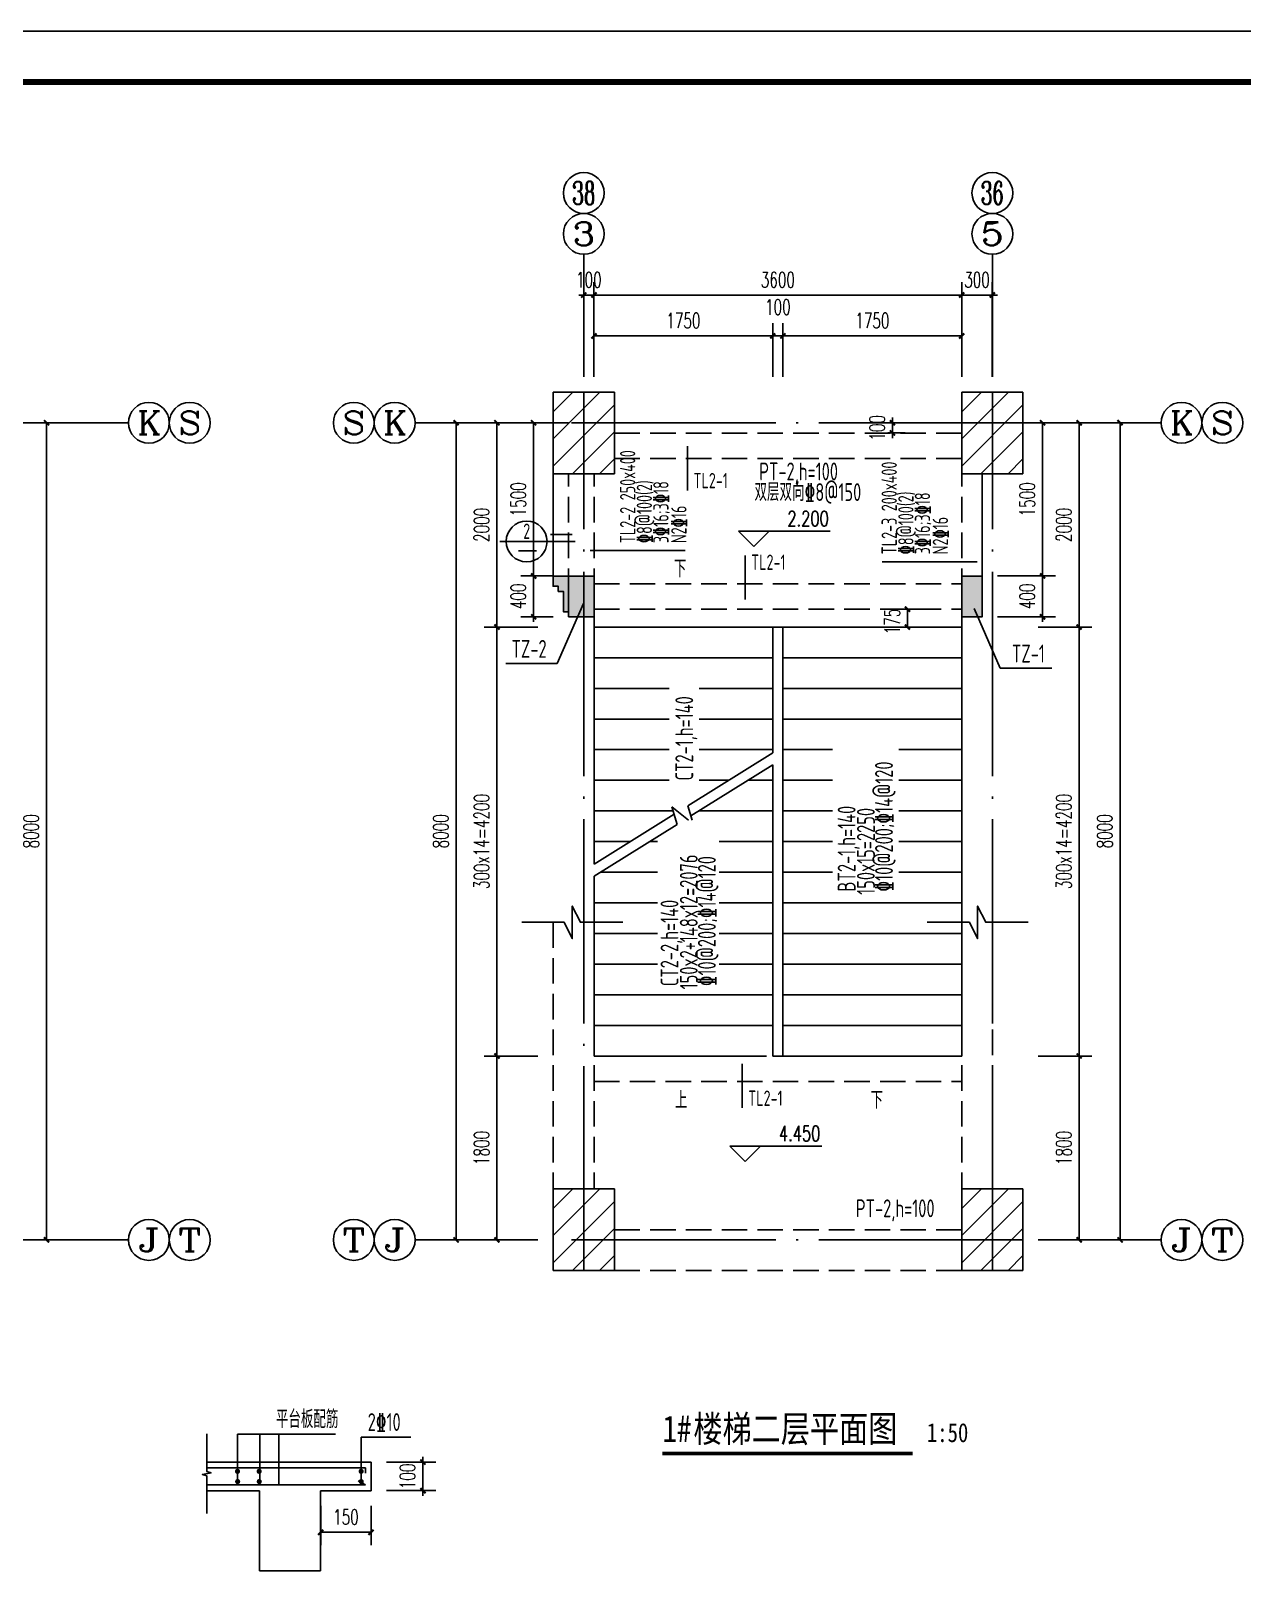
# Model space of a CAD drawing. Extents: x 239268 to 489116, y -316056 to -246175.
# Drawn here: x 316854 to 328720, y -296486 to -281302 of the extents above; entities that cross this region are included whole.
import ezdxf
from ezdxf.enums import TextEntityAlignment as Align

# ---------------------------------------------------------------- set-up
doc = ezdxf.new("R2010")
doc.units = 0
doc.header["$LTSCALE"] = 1000
doc.header["$MEASUREMENT"] = 0
doc.linetypes.add('DASH', pattern=[0.35, 0.25, -0.1])
doc.linetypes.add('DOTE', pattern=[2.42, 2, -0.2, 0.02, -0.2])
doc.layers.get('0').update_dxf_attribs({"linetype": 'CONTINUOUS'})
doc.layers.get('Defpoints').update_dxf_attribs({"color": 6, "linetype": 'CONTINUOUS'})
for name, color, linetype in [('3-ban', 84, 'CONTINUOUS'), ('3-HATCH', 8, 'CONTINUOUS'), ('3-liang-rein', 54, 'CONTINUOUS'), ('3-liang-s', 120, 'CONTINUOUS'), ('3-liang-s-1', 44, 'CONTINUOUS'), ('3-liang-xu', 120, 'DASH'), ('A-STRUC', 4, 'CONTINUOUS'), ('A-外窗', 145, 'CONTINUOUS'), ('AXIS', 3, 'CONTINUOUS'), ('AXIS_TEXT', 7, 'CONTINUOUS'), ('COLUMN', 2, 'CONTINUOUS'), ('DIM_ELEV', 3, 'CONTINUOUS'), ('DIM_SYMB', 3, 'CONTINUOUS'), ('DOTE', 26, 'DOTE'), ('PUB_TEXT', 7, 'CONTINUOUS'), ('rein', 1, 'CONTINUOUS'), ('STAIR', 4, 'CONTINUOUS'), ('图框', 85, 'CONTINUOUS')]:
    doc.layers.add(name, color=color, linetype=linetype)
doc.styles.add('_TCH_AXIS', font='COMPLEX', dxfattribs={"bigfont": 'GBCBIG'})
doc.styles.add('_TCH_DIM', font='SIMPLEX', dxfattribs={"bigfont": 'GBCBIG'})
doc.styles.add('COMPLEX', font='COMPLEX')
doc.styles.add('DIM_FONT', font='SIMPLEX.shx', dxfattribs={"width": 0.65})
doc.styles.add('TSSD_Rein', font='Tssdeng.shx', dxfattribs={"width": 0.7, "bigfont": 'hztxt.shx'})
doc.styles.add('房间名称', font='SIMHEI.TTF', dxfattribs={"width": 0.8})
doc.dimstyles.new('DIMN50', dxfattribs={"dimscale": 0.5, "dimtxt": 300, "dimasz": 100, "dimexe": 250, "dimexo": 300, "dimgap": 150, "dimtad": 1, "dimdec": 0, "dimzin": 0, "dimdsep": 46, "dimtxsty": 'DIM_FONT', "dimblk": 'ARCHTICK', "dimcen": 0.09, "dimclrt": 7, "dimazin": 2, "dimtfac": 1, "dimtdec": 0, "dimtix": 1, "dimtmove": 2, "dimatfit": 3, "dimfxl": 0, "dimtolj": 1, "dimtzin": 0, "dimarcsym": 0})

# ---------------------------------------------------------------- blocks, each defined once
blk = doc.blocks.new('_ArchTick')
at = {"color": 0, "linetype": 'ByBlock', "const_width": 0.4}
blk.add_lwpolyline([(-0.5, -0.5), (0.5, 0.5)], dxfattribs=at)
blk = doc.blocks.new('*D599')
at = {"layer": 'AXIS', "color": 0, "lineweight": -2}
for p, q in [((322366, -284687), (322366, -284162)), ((324116, -284687), (324116, -284162)), ((322366, -284287), (324116, -284287))]:
    blk.add_line(p, q, dxfattribs=at)
at = {"layer": 'Defpoints', "color": 0}
for p in [(324116, -284287), (322366, -284837), (324116, -284837)]:
    blk.add_point(p, dxfattribs=at)
at = {"layer": 'AXIS', "color": 0, "lineweight": -2, "xscale": 50, "yscale": 50, "zscale": 50, "rotation": 180}
blk.add_blockref('_ArchTick', (322366, -284287), dxfattribs=at)
at = {"layer": 'AXIS', "color": 0, "lineweight": -2, "xscale": 50, "yscale": 50, "zscale": 50}
blk.add_blockref('_ArchTick', (324116, -284287), dxfattribs=at)
at = {"layer": 'AXIS', "color": 7, "insert": (323241, -284137), "char_height": 150, "attachment_point": 5, "style": 'DIM_FONT'}
blk.add_mtext('\\A1;1750', dxfattribs=at)
blk = doc.blocks.new('*D600')
at = {"layer": 'AXIS', "color": 0, "lineweight": -2}
for p, q in [((324116, -284687), (324116, -284162)), ((324216, -284687), (324216, -284162)), ((324116, -284287), (324066, -284287)), ((324116, -284287), (324216, -284287)), ((324216, -284287), (324266, -284287))]:
    blk.add_line(p, q, dxfattribs=at)
at = {"layer": 'Defpoints', "color": 0}
for p in [(324216, -284287), (324116, -284837), (324216, -284837)]:
    blk.add_point(p, dxfattribs=at)
at = {"layer": 'AXIS', "color": 0, "lineweight": -2, "xscale": 50, "yscale": 50, "zscale": 50}
blk.add_blockref('_ArchTick', (324116, -284287), dxfattribs=at)
at = {"layer": 'AXIS', "color": 0, "lineweight": -2, "xscale": 50, "yscale": 50, "zscale": 50, "rotation": 180}
blk.add_blockref('_ArchTick', (324216, -284287), dxfattribs=at)
at = {"layer": 'AXIS', "color": 7, "insert": (324166, -284004), "char_height": 150, "attachment_point": 5, "style": 'DIM_FONT'}
blk.add_mtext('\\A1;100', dxfattribs=at)
blk = doc.blocks.new('*D601')
at = {"layer": 'AXIS', "color": 0, "lineweight": -2}
for p, q in [((324216, -284687), (324216, -284162)), ((325966, -284687), (325966, -284162)), ((324216, -284287), (325966, -284287))]:
    blk.add_line(p, q, dxfattribs=at)
at = {"layer": 'Defpoints', "color": 0}
for p in [(325966, -284287), (324216, -284837), (325966, -284837)]:
    blk.add_point(p, dxfattribs=at)
at = {"layer": 'AXIS', "color": 0, "lineweight": -2, "xscale": 50, "yscale": 50, "zscale": 50, "rotation": 180}
blk.add_blockref('_ArchTick', (324216, -284287), dxfattribs=at)
at = {"layer": 'AXIS', "color": 0, "lineweight": -2, "xscale": 50, "yscale": 50, "zscale": 50}
blk.add_blockref('_ArchTick', (325966, -284287), dxfattribs=at)
at = {"layer": 'AXIS', "color": 7, "insert": (325091, -284137), "char_height": 150, "attachment_point": 5, "style": 'DIM_FONT'}
blk.add_mtext('\\A1;1750', dxfattribs=at)
blk = doc.blocks.new('*D602')
at = {"layer": 'AXIS', "color": 0, "lineweight": -2}
for p, q in [((322266, -284687), (322266, -283762)), ((322366, -284687), (322366, -283762)), ((322266, -283887), (322216, -283887)), ((322266, -283887), (322366, -283887)), ((322366, -283887), (322416, -283887))]:
    blk.add_line(p, q, dxfattribs=at)
at = {"layer": 'Defpoints', "color": 0}
for p in [(322366, -283887), (322266, -284837), (322366, -284837)]:
    blk.add_point(p, dxfattribs=at)
at = {"layer": 'AXIS', "color": 0, "lineweight": -2, "xscale": 50, "yscale": 50, "zscale": 50}
blk.add_blockref('_ArchTick', (322266, -283887), dxfattribs=at)
at = {"layer": 'AXIS', "color": 0, "lineweight": -2, "xscale": 50, "yscale": 50, "zscale": 50, "rotation": 180}
blk.add_blockref('_ArchTick', (322366, -283887), dxfattribs=at)
at = {"layer": 'AXIS', "color": 7, "insert": (322316, -283737), "char_height": 150, "attachment_point": 5, "style": 'DIM_FONT'}
blk.add_mtext('\\A1;100', dxfattribs=at)
blk = doc.blocks.new('*D603')
at = {"layer": 'AXIS', "color": 0, "lineweight": -2}
for p, q in [((322366, -284687), (322366, -283762)), ((325966, -284687), (325966, -283762)), ((322366, -283887), (325966, -283887))]:
    blk.add_line(p, q, dxfattribs=at)
at = {"layer": 'Defpoints', "color": 0}
for p in [(325966, -283887), (322366, -284837), (325966, -284837)]:
    blk.add_point(p, dxfattribs=at)
at = {"layer": 'AXIS', "color": 0, "lineweight": -2, "xscale": 50, "yscale": 50, "zscale": 50, "rotation": 180}
blk.add_blockref('_ArchTick', (322366, -283887), dxfattribs=at)
at = {"layer": 'AXIS', "color": 0, "lineweight": -2, "xscale": 50, "yscale": 50, "zscale": 50}
blk.add_blockref('_ArchTick', (325966, -283887), dxfattribs=at)
at = {"layer": 'AXIS', "color": 7, "insert": (324166, -283737), "char_height": 150, "attachment_point": 5, "style": 'DIM_FONT'}
blk.add_mtext('\\A1;3600', dxfattribs=at)
blk = doc.blocks.new('*D604')
at = {"layer": 'AXIS', "color": 0, "lineweight": -2}
for p, q in [((325966, -284687), (325966, -283762)), ((326266, -284687), (326266, -283762)), ((325966, -283887), (325916, -283887)), ((325966, -283887), (326266, -283887)), ((326266, -283887), (326316, -283887))]:
    blk.add_line(p, q, dxfattribs=at)
at = {"layer": 'Defpoints', "color": 0}
for p in [(326266, -283887), (325966, -284837), (326266, -284837)]:
    blk.add_point(p, dxfattribs=at)
at = {"layer": 'AXIS', "color": 0, "lineweight": -2, "xscale": 50, "yscale": 50, "zscale": 50}
blk.add_blockref('_ArchTick', (325966, -283887), dxfattribs=at)
at = {"layer": 'AXIS', "color": 0, "lineweight": -2, "xscale": 50, "yscale": 50, "zscale": 50, "rotation": 180}
blk.add_blockref('_ArchTick', (326266, -283887), dxfattribs=at)
at = {"layer": 'AXIS', "color": 7, "insert": (326116, -283737), "char_height": 150, "attachment_point": 5, "style": 'DIM_FONT'}
blk.add_mtext('\\A1;300', dxfattribs=at)
blk = doc.blocks.new('*D531')
at = {"layer": 'AXIS', "color": 0, "lineweight": -2}
for p, q in [((326716, -291337), (327241, -291337)), ((327116, -293137), (327116, -291337)), ((326716, -293137), (327241, -293137))]:
    blk.add_line(p, q, dxfattribs=at)
at = {"layer": 'Defpoints', "color": 0}
for p in [(326566, -291337), (327116, -291337), (326566, -293137)]:
    blk.add_point(p, dxfattribs=at)
at = {"layer": 'AXIS', "color": 0, "lineweight": -2, "xscale": 50, "yscale": 50, "zscale": 50}
for p, rotation in [((327116, -291337), 90), ((327116, -293137), 270)]:
    blk.add_blockref('_ArchTick', p, dxfattribs=dict(at, rotation=rotation))
at = {"layer": 'AXIS', "color": 7, "insert": (326966, -292237), "char_height": 150, "attachment_point": 5, "rotation": 90, "style": 'DIM_FONT'}
blk.add_mtext('\\A1;1800', dxfattribs=at)
blk = doc.blocks.new('*D532')
at = {"layer": 'AXIS', "color": 0, "lineweight": -2}
for p, q in [((326716, -287137), (327241, -287137)), ((327116, -291337), (327116, -287137)), ((326716, -291337), (327241, -291337))]:
    blk.add_line(p, q, dxfattribs=at)
at = {"layer": 'Defpoints', "color": 0}
for p in [(326566, -287137), (327116, -287137), (326566, -291337)]:
    blk.add_point(p, dxfattribs=at)
at = {"layer": 'AXIS', "color": 0, "lineweight": -2, "xscale": 50, "yscale": 50, "zscale": 50}
for p, rotation in [((327116, -287137), 90), ((327116, -291337), 270)]:
    blk.add_blockref('_ArchTick', p, dxfattribs=dict(at, rotation=rotation))
at = {"layer": 'AXIS', "color": 7, "insert": (326966, -289237), "char_height": 150, "attachment_point": 5, "rotation": 90, "style": 'DIM_FONT'}
blk.add_mtext('\\A1;300x14=4200', dxfattribs=at)
blk = doc.blocks.new('*D533')
at = {"layer": 'AXIS', "color": 0, "lineweight": -2}
for p, q in [((326716, -285137), (327241, -285137)), ((327116, -287137), (327116, -285137)), ((326716, -287137), (327241, -287137))]:
    blk.add_line(p, q, dxfattribs=at)
at = {"layer": 'Defpoints', "color": 0}
for p in [(326566, -285137), (327116, -285137), (326566, -287137)]:
    blk.add_point(p, dxfattribs=at)
at = {"layer": 'AXIS', "color": 0, "lineweight": -2, "xscale": 50, "yscale": 50, "zscale": 50}
for p, rotation in [((327116, -285137), 90), ((327116, -287137), 270)]:
    blk.add_blockref('_ArchTick', p, dxfattribs=dict(at, rotation=rotation))
at = {"layer": 'AXIS', "color": 7, "insert": (326966, -286137), "char_height": 150, "attachment_point": 5, "rotation": 90, "style": 'DIM_FONT'}
blk.add_mtext('\\A1;2000', dxfattribs=at)
blk = doc.blocks.new('*D534')
at = {"layer": 'AXIS', "color": 0, "lineweight": -2}
for p, q in [((326716, -285137), (327641, -285137)), ((327516, -293137), (327516, -285137)), ((326716, -293137), (327641, -293137))]:
    blk.add_line(p, q, dxfattribs=at)
at = {"layer": 'Defpoints', "color": 0}
for p in [(326566, -285137), (327516, -285137), (326566, -293137)]:
    blk.add_point(p, dxfattribs=at)
at = {"layer": 'AXIS', "color": 0, "lineweight": -2, "xscale": 50, "yscale": 50, "zscale": 50}
for p, rotation in [((327516, -285137), 90), ((327516, -293137), 270)]:
    blk.add_blockref('_ArchTick', p, dxfattribs=dict(at, rotation=rotation))
at = {"layer": 'AXIS', "color": 7, "insert": (327366, -289137), "char_height": 150, "attachment_point": 5, "rotation": 90, "style": 'DIM_FONT'}
blk.add_mtext('\\A1;8000', dxfattribs=at)
blk = doc.blocks.new('*D535')
at = {"layer": 'AXIS', "color": 0, "lineweight": -2}
for p, q in [((321816, -291337), (321291, -291337)), ((321416, -293137), (321416, -291337)), ((321816, -293137), (321291, -293137))]:
    blk.add_line(p, q, dxfattribs=at)
at = {"layer": 'Defpoints', "color": 0}
for p in [(321416, -291337), (321966, -291337), (321966, -293137)]:
    blk.add_point(p, dxfattribs=at)
at = {"layer": 'AXIS', "color": 0, "lineweight": -2, "xscale": 50, "yscale": 50, "zscale": 50}
for p, rotation in [((321416, -291337), 90), ((321416, -293137), 270)]:
    blk.add_blockref('_ArchTick', p, dxfattribs=dict(at, rotation=rotation))
at = {"layer": 'AXIS', "color": 7, "insert": (321266, -292237), "char_height": 150, "attachment_point": 5, "rotation": 90, "style": 'DIM_FONT'}
blk.add_mtext('\\A1;1800', dxfattribs=at)
blk = doc.blocks.new('*D536')
at = {"layer": 'AXIS', "color": 0, "lineweight": -2}
for p, q in [((321816, -287137), (321291, -287137)), ((321416, -291337), (321416, -287137)), ((321816, -291337), (321291, -291337))]:
    blk.add_line(p, q, dxfattribs=at)
at = {"layer": 'Defpoints', "color": 0}
for p in [(321416, -287137), (321966, -287137), (321966, -291337)]:
    blk.add_point(p, dxfattribs=at)
at = {"layer": 'AXIS', "color": 0, "lineweight": -2, "xscale": 50, "yscale": 50, "zscale": 50}
for p, rotation in [((321416, -287137), 90), ((321416, -291337), 270)]:
    blk.add_blockref('_ArchTick', p, dxfattribs=dict(at, rotation=rotation))
at = {"layer": 'AXIS', "color": 7, "insert": (321266, -289237), "char_height": 150, "attachment_point": 5, "rotation": 90, "style": 'DIM_FONT'}
blk.add_mtext('\\A1;300x14=4200', dxfattribs=at)
blk = doc.blocks.new('*D537')
at = {"layer": 'AXIS', "color": 0, "lineweight": -2}
for p, q in [((321816, -285137), (321291, -285137)), ((321416, -287137), (321416, -285137)), ((321816, -287137), (321291, -287137))]:
    blk.add_line(p, q, dxfattribs=at)
at = {"layer": 'Defpoints', "color": 0}
for p in [(321416, -285137), (321966, -285137), (321966, -287137)]:
    blk.add_point(p, dxfattribs=at)
at = {"layer": 'AXIS', "color": 0, "lineweight": -2, "xscale": 50, "yscale": 50, "zscale": 50}
for p, rotation in [((321416, -285137), 89.99990574273237), ((321416, -287137), 269.9999057427323)]:
    blk.add_blockref('_ArchTick', p, dxfattribs=dict(at, rotation=rotation))
at = {"layer": 'AXIS', "color": 7, "insert": (321266, -286137), "char_height": 150, "attachment_point": 5, "rotation": 89.9999, "style": 'DIM_FONT'}
blk.add_mtext('\\A1;2000', dxfattribs=at)
blk = doc.blocks.new('*D538')
at = {"layer": 'AXIS', "color": 0, "lineweight": -2}
for p, q in [((321816, -285137), (320891, -285137)), ((321016, -293137), (321016, -285137)), ((321816, -293137), (320891, -293137))]:
    blk.add_line(p, q, dxfattribs=at)
at = {"layer": 'Defpoints', "color": 0}
for p in [(321016, -285137), (321966, -285137), (321966, -293137)]:
    blk.add_point(p, dxfattribs=at)
at = {"layer": 'AXIS', "color": 0, "lineweight": -2, "xscale": 50, "yscale": 50, "zscale": 50}
for p, rotation in [((321016, -285137), 90), ((321016, -293137), 270)]:
    blk.add_blockref('_ArchTick', p, dxfattribs=dict(at, rotation=rotation))
at = {"layer": 'AXIS', "color": 7, "insert": (320866, -289137), "char_height": 150, "attachment_point": 5, "rotation": 90, "style": 'DIM_FONT'}
blk.add_mtext('\\A1;8000', dxfattribs=at)
blk = doc.blocks.new('*D499')
at = {"layer": 'AXIS', "color": 0, "lineweight": -2}
for p, q in [((316606, -285137), (317131, -285137)), ((317006, -293137), (317006, -285137)), ((316606, -293137), (317131, -293137))]:
    blk.add_line(p, q, dxfattribs=at)
at = {"layer": 'Defpoints', "color": 0}
for p in [(316456, -285137), (317006, -285137), (316456, -293137)]:
    blk.add_point(p, dxfattribs=at)
at = {"layer": 'AXIS', "color": 0, "lineweight": -2, "xscale": 50, "yscale": 50, "zscale": 50}
for p, rotation in [((317006, -285137), 90), ((317006, -293137), 270)]:
    blk.add_blockref('_ArchTick', p, dxfattribs=dict(at, rotation=rotation))
at = {"layer": 'AXIS', "color": 7, "insert": (316856, -289137), "char_height": 150, "attachment_point": 5, "rotation": 90, "style": 'DIM_FONT'}
blk.add_mtext('\\A1;8000', dxfattribs=at)
blk = doc.blocks.new('_AXISO')
blk.add_circle((0, 0), 0.5)
at = {"layer": 'AXIS_TEXT', "style": 'COMPLEX', "width": 1.041667}
blk.add_attdef('A', text='', height=0.56, dxfattribs=at).set_placement((-0.25, -0.28), (0.25, -0.28), align=Align.FIT)
blk = doc.blocks.new('TJAD_TK_A1')
at = {"layer": '图框'}
blk.add_line((1341.38, 950.45), (500.38, 950.45), dxfattribs=at)
at = {"layer": '图框', "const_width": 1.2}
blk.add_lwpolyline([(1331.38, 940.45), (525.38, 940.45), (525.38, 366.45), (1331.38, 366.45)], close=True, dxfattribs=at)
blk = doc.blocks.new('*D733')
at = {"layer": '3-liang-s', "color": 0, "lineweight": -2}
for p, q in [((322116, -285137), (321650, -285137)), ((321775, -285137), (321775, -286637)), ((321966, -286637), (321650, -286637))]:
    blk.add_line(p, q, dxfattribs=at)
at = {"layer": 'Defpoints', "color": 0}
for p in [(322266, -285137), (321775, -286637), (322116, -286637)]:
    blk.add_point(p, dxfattribs=at)
at = {"layer": '3-liang-s', "color": 0, "lineweight": -2, "xscale": 50, "yscale": 50, "zscale": 50}
for p, rotation in [((321775, -285137), 90), ((321775, -286637), 270)]:
    blk.add_blockref('_ArchTick', p, dxfattribs=dict(at, rotation=rotation))
at = {"layer": '3-liang-s', "color": 7, "insert": (321625, -285887), "char_height": 150, "attachment_point": 5, "rotation": 90, "style": 'DIM_FONT'}
blk.add_mtext('\\A1;1500', dxfattribs=at)
blk = doc.blocks.new('*D734')
at = {"layer": '3-liang-s', "color": 0, "lineweight": -2}
for p, q in [((321966, -286637), (321650, -286637)), ((321775, -286637), (321775, -286587)), ((321775, -286637), (321775, -287037)), ((321966, -287037), (321650, -287037)), ((321775, -287037), (321775, -287087))]:
    blk.add_line(p, q, dxfattribs=at)
at = {"layer": 'Defpoints', "color": 0}
for p in [(322116, -286637), (321775, -287037), (322116, -287037)]:
    blk.add_point(p, dxfattribs=at)
at = {"layer": '3-liang-s', "color": 0, "lineweight": -2, "xscale": 50, "yscale": 50, "zscale": 50}
for p, rotation in [((321775, -286637), 270), ((321775, -287037), 90)]:
    blk.add_blockref('_ArchTick', p, dxfattribs=dict(at, rotation=rotation))
at = {"layer": '3-liang-s', "color": 7, "insert": (321625, -286837), "char_height": 150, "attachment_point": 5, "rotation": 90, "style": 'DIM_FONT'}
blk.add_mtext('\\A1;400', dxfattribs=at)
blk = doc.blocks.new('*D735')
at = {"layer": '3-liang-s', "color": 0, "lineweight": -2}
for p, q in [((326416, -285137), (326883, -285137)), ((326758, -285137), (326758, -286637)), ((326316, -286637), (326883, -286637))]:
    blk.add_line(p, q, dxfattribs=at)
at = {"layer": 'Defpoints', "color": 0}
for p in [(326266, -285137), (326166, -286637), (326758, -286637)]:
    blk.add_point(p, dxfattribs=at)
at = {"layer": '3-liang-s', "color": 0, "lineweight": -2, "xscale": 50, "yscale": 50, "zscale": 50}
for p, rotation in [((326758, -285137), 90), ((326758, -286637), 270)]:
    blk.add_blockref('_ArchTick', p, dxfattribs=dict(at, rotation=rotation))
at = {"layer": '3-liang-s', "color": 7, "insert": (326608, -285887), "char_height": 150, "attachment_point": 5, "rotation": 90, "style": 'DIM_FONT'}
blk.add_mtext('\\A1;1500', dxfattribs=at)
blk = doc.blocks.new('*D736')
at = {"layer": '3-liang-s', "color": 0, "lineweight": -2}
for p, q in [((326316, -286637), (326883, -286637)), ((326758, -286637), (326758, -286587)), ((326758, -286637), (326758, -287037)), ((326316, -287037), (326883, -287037)), ((326758, -287037), (326758, -287087))]:
    blk.add_line(p, q, dxfattribs=at)
at = {"layer": 'Defpoints', "color": 0}
for p in [(326166, -286637), (326166, -287037), (326758, -287037)]:
    blk.add_point(p, dxfattribs=at)
at = {"layer": '3-liang-s', "color": 0, "lineweight": -2, "xscale": 50, "yscale": 50, "zscale": 50}
for p, rotation in [((326758, -286637), 270), ((326758, -287037), 90)]:
    blk.add_blockref('_ArchTick', p, dxfattribs=dict(at, rotation=rotation))
at = {"layer": '3-liang-s', "color": 7, "insert": (326608, -286837), "char_height": 150, "attachment_point": 5, "rotation": 90, "style": 'DIM_FONT'}
blk.add_mtext('\\A1;400', dxfattribs=at)
blk = doc.blocks.new('*D745')
at = {"layer": '3-liang-s', "color": 0, "lineweight": -2}
for p, q in [((325242, -285137), (325413, -285137)), ((325288, -285137), (325288, -285087)), ((325288, -285137), (325288, -285237)), ((325242, -285237), (325413, -285237)), ((325288, -285237), (325288, -285287))]:
    blk.add_line(p, q, dxfattribs=at)
at = {"layer": 'Defpoints', "color": 0}
for p in [(325092, -285137), (325092, -285237), (325288, -285237)]:
    blk.add_point(p, dxfattribs=at)
at = {"layer": '3-liang-s', "color": 0, "lineweight": -2, "xscale": 50, "yscale": 50, "zscale": 50}
for p, rotation in [((325288, -285137), 270), ((325288, -285237), 90)]:
    blk.add_blockref('_ArchTick', p, dxfattribs=dict(at, rotation=rotation))
at = {"layer": '3-liang-s', "color": 7, "insert": (325138, -285187), "char_height": 150, "attachment_point": 5, "rotation": 90, "style": 'DIM_FONT'}
blk.add_mtext('\\A1;100', dxfattribs=at)
blk = doc.blocks.new('*D749')
at = {"layer": '3-liang-s', "color": 0, "lineweight": -2}
for p, q in [((325412, -286962), (325560, -286962)), ((325435, -286962), (325435, -287137)), ((325412, -287137), (325560, -287137))]:
    blk.add_line(p, q, dxfattribs=at)
at = {"layer": 'Defpoints', "color": 0}
for p in [(325262, -286962), (325262, -287137), (325435, -287137)]:
    blk.add_point(p, dxfattribs=at)
at = {"layer": '3-liang-s', "color": 0, "lineweight": -2, "xscale": 50, "yscale": 50, "zscale": 50}
for p, rotation in [((325435, -286962), 90), ((325435, -287137), 270)]:
    blk.add_blockref('_ArchTick', p, dxfattribs=dict(at, rotation=rotation))
at = {"layer": '3-liang-s', "color": 7, "insert": (325285, -287083), "char_height": 150, "attachment_point": 5, "rotation": 90, "style": 'DIM_FONT'}
blk.add_mtext('\\A1;175', dxfattribs=at)
blk = doc.blocks.new('*D850')
at = {"layer": '3-liang-s', "color": 0, "lineweight": -2}
for p, q in [((319690, -295742), (319690, -296125)), ((320183, -295742), (320183, -296125)), ((319690, -296000), (320183, -296000))]:
    blk.add_line(p, q, dxfattribs=at)
at = {"layer": 'Defpoints', "color": 0}
for p in [(319690, -295592), (320183, -295592), (320183, -296000)]:
    blk.add_point(p, dxfattribs=at)
at = {"layer": '3-liang-s', "color": 0, "lineweight": -2, "xscale": 50, "yscale": 50, "zscale": 50, "rotation": 180}
blk.add_blockref('_ArchTick', (319690, -296000), dxfattribs=at)
at = {"layer": '3-liang-s', "color": 0, "lineweight": -2, "xscale": 50, "yscale": 50, "zscale": 50}
blk.add_blockref('_ArchTick', (320183, -296000), dxfattribs=at)
at = {"layer": '3-liang-s', "color": 7, "insert": (319937, -295850), "char_height": 150, "attachment_point": 5, "style": 'DIM_FONT'}
blk.add_mtext('\\A1;150', dxfattribs=at)
blk = doc.blocks.new('*D851')
at = {"layer": '3-liang-s', "color": 0, "lineweight": -2}
for p, q in [((320333, -295312), (320816, -295312)), ((320691, -295312), (320691, -295262)), ((320691, -295312), (320691, -295592)), ((320333, -295592), (320816, -295592)), ((320691, -295592), (320691, -295642))]:
    blk.add_line(p, q, dxfattribs=at)
at = {"layer": 'Defpoints', "color": 0}
for p in [(320183, -295312), (320183, -295592), (320691, -295592)]:
    blk.add_point(p, dxfattribs=at)
at = {"layer": '3-liang-s', "color": 0, "lineweight": -2, "xscale": 50, "yscale": 50, "zscale": 50}
for p, rotation in [((320691, -295312), 270), ((320691, -295592), 90)]:
    blk.add_blockref('_ArchTick', p, dxfattribs=dict(at, rotation=rotation))
at = {"layer": '3-liang-s', "color": 7, "insert": (320541, -295452), "char_height": 150, "attachment_point": 5, "rotation": 90, "style": 'DIM_FONT'}
blk.add_mtext('\\A1;100', dxfattribs=at)

msp = doc.modelspace()

# ---------------------------------------------------------------- hatches: boundary and pattern name
at = {"layer": '3-HATCH'}
h = msp.add_hatch(dxfattribs=at)
h.set_pattern_fill('ANSI31', color=256, scale=1500, style=0)
h.set_pattern_definition([(45, (10109.78, 0), (-132.58252, 132.58252), [])])
h.paths.add_polyline_path([(322566.2, -284837.5), (321966.2, -284837.5), (321966.2, -285637.5), (322566.2, -285637.5)])
h = msp.add_hatch(dxfattribs=at)
h.set_pattern_fill('ANSI31', color=256, scale=1500, style=0)
h.set_pattern_definition([(45, (14109.78, 1e-09), (-132.58252, 132.58252), [])])
h.paths.add_polyline_path([(326566.2, -284837.5), (325966.2, -284837.5), (325966.2, -285637.5), (326566.2, -285637.5)])
for points in [[(322116.2, -286637.5), (321966.2, -286637.5), (321966.2, -286737.5), (322016.2, -286737.5), (322016.2, -286787.5), (322066.2, -286787.5), (322066.2, -286987.5), (322116.2, -286987.5)], [(322116.2, -287037.5), (322366.2, -287037.5), (322366.2, -286637.5), (322116.2, -286637.5)], [(325966.2, -287037.5), (326166.2, -287037.5), (326166.2, -286637.5), (325966.2, -286637.5)]]:
    msp.add_hatch(color=256, dxfattribs=at).paths.add_polyline_path(points)
h = msp.add_hatch(dxfattribs=at)
h.set_pattern_fill('ANSI31', color=256, scale=1500, style=0)
h.set_pattern_definition([(45, (10109.78, -7800), (-132.58252, 132.58252), [])])
h.paths.add_polyline_path([(322566.2, -292637.5), (321966.2, -292637.5), (321966.2, -293437.5), (322566.2, -293437.5)])
h = msp.add_hatch(dxfattribs=at)
h.set_pattern_fill('ANSI31', color=256, scale=1500, style=0)
h.set_pattern_definition([(45, (14109.78, -7800), (-132.58252, 132.58252), [])])
h.paths.add_polyline_path([(326566.2, -292637.5), (325966.2, -292637.5), (325966.2, -293437.5), (326566.2, -293437.5)])

# ---------------------------------------------------------------- linework, layer by layer
at = {"layer": '3-ban'}
for p, q in [((322262.6, -286907.6), (322005.9, -287494.6)), ((326086.9, -286953.9), (326343.6, -287540.9)), ((322005.9, -287494.6), (321501.9, -287494.6)), ((326343.6, -287540.9), (326847.6, -287540.9)), ((318875.4, -295038.9), (319835.1, -295038.9)), ((318875.4, -295534.5), (318875.4, -295038.9)), ((319095, -295534.5), (319095, -295038.9)), ((319281.7, -295534.5), (319281.7, -295038.9)), ((320087.4, -295503), (320087.4, -295067.1)), ((320087.4, -295067.1), (320571.9, -295067.1))]:
    msp.add_line(p, q, dxfattribs=at)
at = {"layer": '3-liang-rein'}
for p, q in [((323281.6, -285798.8), (323281.6, -285365.8)), ((323260, -286388.4), (322329.3, -286388.4)), ((323846.4, -286868.4), (323846.4, -286435.4)), ((326117.6, -286497.9), (325186.9, -286497.9)), ((323817.9, -291845.3), (323817.9, -291412.3))]:
    msp.add_line(p, q, dxfattribs=at)
at = {"layer": '3-liang-s'}
for p, q in [((321966.2, -286637.5), (321966.2, -285637.5)), ((326166.2, -286812.5), (326166.2, -285637.5)), ((322182, -286299), (321445.7, -286299))]:
    msp.add_line(p, q, dxfattribs=at)
at = {"layer": '3-liang-s', "color": 1}
for p, q in [((321940.3, -286232), (322151.2, -286232)), ((321626.5, -286389.8), (321801.6, -286389.8))]:
    msp.add_line(p, q, dxfattribs=at)
at = {"layer": '3-liang-s'}
msp.add_lwpolyline([(322116.2, -286987.5), (322066.2, -286987.5), (322066.2, -286787.5), (322016.2, -286787.5), (322016.2, -286737.5), (321966.2, -286737.5), (321966.2, -286637.5), (322116.2, -286637.5), (322116.2, -286987.5)], dxfattribs=at)
msp.add_circle((321706.5, -286299), 200, dxfattribs=at)
at = {"layer": '3-liang-s-1'}
for points in [[(322648.1, -290027.7), (322233.8, -290027.7), (322153.7, -289868.1), (322153.7, -290187.4), (322073.6, -290027.7), (321659.3, -290027.7)], [(326616.1, -290027.7), (326201.8, -290027.7), (326121.7, -289868.1), (326121.7, -290187.4), (326041.6, -290027.7), (325627.3, -290027.7)]]:
    msp.add_lwpolyline(points, dxfattribs=at)
at = {"layer": '3-liang-xu'}
for p, q in [((322566.2, -285237.5), (325966.2, -285237.5)), ((322566.2, -285487.5), (325966.2, -285487.5)), ((322116.2, -286812.5), (322116.2, -285637.5)), ((322366.2, -286812.5), (322366.2, -285637.5)), ((325966.2, -286812.5), (325966.2, -285637.5)), ((322366.2, -286712.5), (325966.2, -286712.5)), ((322366.2, -286962.5), (325966.2, -286962.5)), ((321966.2, -290027.7), (321966.2, -292637.5)), ((322366.2, -290027.7), (322366.2, -292637.5)), ((325966.2, -290027.7), (325966.2, -292637.5)), ((326266.2, -290027.7), (326266.2, -292637.5)), ((322366.2, -291337.5), (325966.2, -291337.5)), ((322366.2, -291587.5), (325966.2, -291587.5)), ((322566.2, -293037.5), (325966.2, -293037.5)), ((322566.2, -293437.5), (325966.2, -293437.5))]:
    msp.add_line(p, q, dxfattribs=at)
at = {"layer": 'A-STRUC'}
for p, q in [((319689.9, -295312.4), (318574.4, -295312.4)), ((319689.9, -295312.4), (320183.2, -295312.4)), ((320183.2, -295312.4), (320183.2, -295592.4)), ((318574.4, -295592.4), (319089.9, -295592.4)), ((319089.9, -295592.4), (319089.9, -296377.2)), ((319689.9, -295592.4), (319689.9, -296377.2)), ((320183.2, -295592.4), (319689.9, -295592.4)), ((319089.9, -296377.2), (319689.9, -296377.2))]:
    msp.add_line(p, q, dxfattribs=at)
at = {"layer": 'A-外窗'}
msp.add_line((322366.2, -288337.5), (322366.2, -289337.5), dxfattribs=at)
at = {"layer": 'AXIS'}
for p, q in [((322266.2, -283087.5), (322266.2, -283087.5)), ((326266.2, -283087.5), (326266.2, -283087.5)), ((322266.2, -284687.5), (322266.2, -283487.5)), ((326266.2, -284687.5), (326266.2, -283487.5)), ((316906.5, -285137.5), (317808.2, -285137.5)), ((318208.2, -285137.5), (318208.2, -285137.5)), ((320214.5, -285137.5), (320214.5, -285137.5)), ((321816.2, -285137.5), (320614.5, -285137.5)), ((327016.2, -285137.5), (327918, -285137.5)), ((328318, -285137.5), (328318, -285137.5)), ((316906.5, -293137.5), (317808.2, -293137.5)), ((318208.2, -293137.5), (318208.2, -293137.5)), ((320214.5, -293137.5), (320214.5, -293137.5)), ((321816.2, -293137.5), (320614.5, -293137.5)), ((327016.2, -293137.5), (327918, -293137.5)), ((328318, -293137.5), (328318, -293137.5))]:
    msp.add_line(p, q, dxfattribs=at)
at = {"layer": 'COLUMN'}
for p, q in [((322566.2, -284837.5), (321966.2, -284837.5)), ((321966.2, -284837.5), (321966.2, -285637.5)), ((322566.2, -285637.5), (322566.2, -284837.5)), ((326566.2, -284837.5), (325966.2, -284837.5)), ((325966.2, -284837.5), (325966.2, -285637.5)), ((326566.2, -285637.5), (326566.2, -284837.5)), ((321966.2, -285637.5), (322566.2, -285637.5)), ((325966.2, -285637.5), (326566.2, -285637.5)), ((322566.2, -292637.5), (321966.2, -292637.5)), ((321966.2, -292637.5), (321966.2, -293437.5)), ((322566.2, -293437.5), (322566.2, -292637.5)), ((326566.2, -292637.5), (325966.2, -292637.5)), ((325966.2, -292637.5), (325966.2, -293437.5)), ((326566.2, -293437.5), (326566.2, -292637.5)), ((321966.2, -293437.5), (322566.2, -293437.5)), ((325966.2, -293437.5), (326566.2, -293437.5))]:
    msp.add_line(p, q, dxfattribs=at)
for points in [[(322116.2, -287037.5), (322366.2, -287037.5), (322366.2, -286637.5), (322116.2, -286637.5)], [(325966.2, -287037.5), (326166.2, -287037.5), (326166.2, -286637.5), (325966.2, -286637.5)]]:
    msp.add_lwpolyline(points, close=True, dxfattribs=at)
at = {"layer": 'DIM_ELEV'}
for p, q in [((323929.7, -286349.7), (323779.7, -286199.7)), ((323779.7, -286199.7), (324679.7, -286199.7)), ((323929.7, -286349.7), (324079.7, -286199.7)), ((323847.3, -292369.5), (323697.3, -292219.5)), ((323697.3, -292219.5), (324597.3, -292219.5)), ((323847.3, -292369.5), (323997.3, -292219.5))]:
    msp.add_line(p, q, dxfattribs=at)
at = {"layer": 'DIM_SYMB'}
for points in [[(323211.2, -286837.5, 0, 0, 0), (323211.2, -287412.7, 40, 0, 0), (323211.2, -287562.7, 0, 0, 0)], [(323211.2, -291637.5, 0, 0, 0), (323211.2, -291087.5, 40, 0, 0), (323211.2, -290937.5, 0, 0, 0)], [(325121.2, -291612.5, 0, 0, 0), (325121.2, -291062.5, 40, 0, 0), (325121.2, -290912.5, 0, 0, 0)]]:
    msp.add_lwpolyline(points, format="xyseb", dxfattribs=at)
msp.add_lwpolyline([(318574.4, -295815.8), (318574.4, -295448.3), (318532.4, -295433), (318616.4, -295418.2), (318574.4, -295403.3), (318574.4, -295035.8)], dxfattribs=at)
at = {"layer": 'DIM_SYMB', "const_width": 35}
msp.add_lwpolyline([(323036.4, -295228.3), (325484.6, -295228.3)], dxfattribs=at)
at = {"layer": 'DOTE'}
for p, q in [((322266.2, -293437.5), (322266.2, -284837.5)), ((326266.2, -293437.5), (326266.2, -284837.5)), ((326566.2, -285137.5), (321966.2, -285137.5)), ((326566.2, -293137.5), (321966.2, -293137.5))]:
    msp.add_line(p, q, dxfattribs=at)
at = {"layer": 'rein'}
for p, q in [((319689.9, -295368.8), (318574.4, -295368.8)), ((319689.9, -295368.8), (320128.8, -295368.8)), ((320128.8, -295368.8), (320128.8, -295420.2)), ((320128.8, -295534.5), (318574.4, -295534.5)), ((320058.7, -295495.8), (320128.8, -295534.5))]:
    msp.add_line(p, q, dxfattribs=at)
at = {"layer": 'rein', "const_width": 25}
for points in [[(318875.7, -295415.4, 1), (318875.7, -295390.4, 1)], [(318877.1, -295515.5, 1), (318877.1, -295490.5, 1)], [(319087.6, -295415.4, 1), (319087.6, -295390.4, 1)], [(319089, -295515.5, 1), (319089, -295490.5, 1)], [(320086, -295415.4, 1), (320086, -295390.4, 1)], [(320087.4, -295515.5, 1), (320087.4, -295490.5, 1)]]:
    msp.add_lwpolyline(points, format="xyb", close=True, dxfattribs=at)
at = {"layer": 'STAIR'}
for p, q in [((322366.2, -289458.3), (322366.2, -287037.5)), ((325966.2, -287037.5), (325966.2, -291337.5)), ((322366.2, -287137.5), (324116.2, -287137.5)), ((324116.2, -288368.5), (324116.2, -287137.5)), ((324116.2, -287137.5), (324216.2, -287137.5)), ((325966.2, -287137.5), (324216.2, -287137.5)), ((324216.2, -287137.5), (324216.2, -291337.5)), ((322366.2, -287437.5), (324116.2, -287437.5)), ((325966.2, -287437.5), (324216.2, -287437.5)), ((322366.2, -287737.5), (323100.5, -287737.5)), ((323396.2, -287737.5), (324116.2, -287737.5)), ((325966.2, -287737.5), (324216.2, -287737.5)), ((322366.2, -288037.5), (323100.5, -288037.5)), ((323396.2, -288037.5), (324116.2, -288037.5)), ((325966.2, -288037.5), (324216.2, -288037.5)), ((322366.2, -288337.5), (323100.5, -288337.5)), ((323396.2, -288337.5), (324116.2, -288337.5)), ((324701.2, -288337.5), (324216.2, -288337.5)), ((325966.2, -288337.5), (325349.4, -288337.5)), ((323285.5, -288885.8), (324116.2, -288368.5)), ((323315.6, -288984.9), (324116.2, -288486.3)), ((324116.2, -291337.5), (324116.2, -288486.3)), ((322366.2, -288637.5), (323100.5, -288637.5)), ((323396.2, -288637.5), (323684.3, -288637.5)), ((323873.4, -288637.5), (324116.2, -288637.5)), ((324701.2, -288637.5), (324216.2, -288637.5)), ((325966.2, -288637.5), (325349.4, -288637.5)), ((322366.2, -288937.5), (323140, -288937.5)), ((323180, -289069.3), (323128.1, -288898.6)), ((323128.1, -288898.6), (323291.6, -289026.7)), ((323328.3, -289026.7), (323285.5, -288885.8)), ((323391.7, -288937.5), (324116.2, -288937.5)), ((324701.2, -288937.5), (324216.2, -288937.5)), ((325966.2, -288937.5), (325349.4, -288937.5)), ((322366.2, -289458.3), (323149.9, -288970.3)), ((322366.2, -289576.1), (323180, -289069.3)), ((322366.2, -289237.5), (322720.8, -289237.5)), ((322910, -289237.5), (322989.2, -289237.5)), ((323590.5, -289237.5), (324116.2, -289237.5)), ((324701.2, -289237.5), (324216.2, -289237.5)), ((325966.2, -289237.5), (325349.4, -289237.5)), ((322428.3, -289537.5), (322989.2, -289537.5)), ((323590.5, -289537.5), (324116.2, -289537.5)), ((324701.2, -289537.5), (324216.2, -289537.5)), ((325966.2, -289537.5), (325349.4, -289537.5)), ((322366.2, -291337.5), (322366.2, -289576.1)), ((322366.2, -289837.5), (322989.2, -289837.5)), ((323590.5, -289837.5), (324116.2, -289837.5)), ((325966.2, -289837.5), (324216.2, -289837.5)), ((322366.2, -290137.5), (322989.2, -290137.5)), ((323590.5, -290137.5), (324116.2, -290137.5)), ((325966.2, -290137.5), (324216.2, -290137.5)), ((322366.2, -290437.5), (322989.2, -290437.5)), ((323590.5, -290437.5), (324116.2, -290437.5)), ((325966.2, -290437.5), (324216.2, -290437.5)), ((322366.2, -290737.5), (324116.2, -290737.5)), ((325966.2, -290737.5), (324216.2, -290737.5)), ((322366.2, -291037.5), (324116.2, -291037.5)), ((325966.2, -291037.5), (324216.2, -291037.5)), ((322366.2, -291337.5), (324056.2, -291337.5)), ((324116.2, -291337.5), (324216.2, -291337.5)), ((325966.2, -291337.5), (324276.2, -291337.5))]:
    msp.add_line(p, q, dxfattribs=at)
at = {"layer": '图框'}
msp.add_lwpolyline([(307822.1, -281301.7), (349872.1, -281301.7), (349872.1, -311001.7), (307822.1, -311001.7)], close=True, dxfattribs=at)

# ---------------------------------------------------------------- block references
at = {"layer": 'AXIS'}
ref = msp.add_blockref('_AXISO', (322266.2, -282887.5), dxfattribs=dict(at, xscale=400, yscale=400, zscale=400))
ref.add_attrib('A', '38', dxfattribs={"layer": 'AXIS_TEXT', "height": 226.27, "style": '_TCH_AXIS', "width": 0.636364}).set_placement((322153.1, -283000.6), (322379.4, -283000.6), align=Align.FIT)
ref = msp.add_blockref('_AXISO', (326266.2, -282887.5), dxfattribs=dict(at, xscale=400, yscale=400, zscale=400))
ref.add_attrib('A', '36', dxfattribs={"layer": 'AXIS_TEXT', "height": 226.27, "style": '_TCH_AXIS', "width": 0.636364}).set_placement((326153.1, -283000.6), (326379.4, -283000.6), align=Align.FIT)
ref = msp.add_blockref('_AXISO', (322266.2, -283287.5), dxfattribs=dict(at, xscale=400, yscale=400, zscale=400))
ref.add_attrib('A', '3', dxfattribs={"layer": 'AXIS_TEXT', "height": 226.3, "style": '_TCH_AXIS', "width": 1.5}).set_placement((322153.1, -283400.6), (322379.4, -283400.6), align=Align.FIT)
ref = msp.add_blockref('_AXISO', (326266.2, -283287.5), dxfattribs=dict(at, xscale=400, yscale=400, zscale=400))
ref.add_attrib('A', '5', dxfattribs={"layer": 'AXIS_TEXT', "height": 226.3, "style": '_TCH_AXIS', "width": 1.5}).set_placement((326153.1, -283400.6), (326379.4, -283400.6), align=Align.FIT)
ref = msp.add_blockref('_AXISO', (318008.2, -285137.5), dxfattribs=dict(at, xscale=400, yscale=400, zscale=400))
ref.add_attrib('A', 'K', dxfattribs={"layer": 'AXIS_TEXT', "height": 226.3, "style": '_TCH_AXIS', "width": 1.105263}).set_placement((317895.1, -285250.6), (318121.4, -285250.6), align=Align.FIT)
ref = msp.add_blockref('_AXISO', (318408.2, -285137.5), dxfattribs=dict(at, xscale=400, yscale=400, zscale=400))
ref.add_attrib('A', 'S', dxfattribs={"layer": 'AXIS_TEXT', "height": 226.3, "style": '_TCH_AXIS', "width": 1.5}).set_placement((318295.1, -285250.6), (318521.4, -285250.6), align=Align.FIT)
ref = msp.add_blockref('_AXISO', (320014.5, -285137.5), dxfattribs=dict(at, xscale=400, yscale=400, zscale=400))
ref.add_attrib('A', 'S', dxfattribs={"layer": 'AXIS_TEXT', "height": 226.3, "style": '_TCH_AXIS', "width": 1.5}).set_placement((319901.3, -285250.6), (320127.6, -285250.6), align=Align.FIT)
ref = msp.add_blockref('_AXISO', (320414.5, -285137.5), dxfattribs=dict(at, xscale=400, yscale=400, zscale=400))
ref.add_attrib('A', 'K', dxfattribs={"layer": 'AXIS_TEXT', "height": 226.3, "style": '_TCH_AXIS', "width": 1.105263}).set_placement((320301.3, -285250.6), (320527.6, -285250.6), align=Align.FIT)
ref = msp.add_blockref('_AXISO', (328118, -285137.5), dxfattribs=dict(at, xscale=400, yscale=400, zscale=400))
ref.add_attrib('A', 'K', dxfattribs={"layer": 'AXIS_TEXT', "height": 226.3, "style": '_TCH_AXIS', "width": 1.105263}).set_placement((328004.9, -285250.6), (328231.1, -285250.6), align=Align.FIT)
ref = msp.add_blockref('_AXISO', (328518, -285137.5), dxfattribs=dict(at, xscale=400, yscale=400, zscale=400))
ref.add_attrib('A', 'S', dxfattribs={"layer": 'AXIS_TEXT', "height": 226.3, "style": '_TCH_AXIS', "width": 1.5}).set_placement((328404.9, -285250.6), (328631.1, -285250.6), align=Align.FIT)
ref = msp.add_blockref('_AXISO', (318008.2, -293137.5), dxfattribs=dict(at, xscale=400, yscale=400, zscale=400))
ref.add_attrib('A', 'J', dxfattribs={"layer": 'AXIS_TEXT', "height": 226.3, "style": '_TCH_AXIS', "width": 1.909091}).set_placement((317895.1, -293250.6), (318121.4, -293250.6), align=Align.FIT)
ref = msp.add_blockref('_AXISO', (318408.2, -293137.5), dxfattribs=dict(at, xscale=400, yscale=400, zscale=400))
ref.add_attrib('A', 'T', dxfattribs={"layer": 'AXIS_TEXT', "height": 226.3, "style": '_TCH_AXIS', "width": 1.4}).set_placement((318295.1, -293250.6), (318521.4, -293250.6), align=Align.FIT)
ref = msp.add_blockref('_AXISO', (320014.5, -293137.5), dxfattribs=dict(at, xscale=400, yscale=400, zscale=400))
ref.add_attrib('A', 'T', dxfattribs={"layer": 'AXIS_TEXT', "height": 226.3, "style": '_TCH_AXIS', "width": 1.4}).set_placement((319901.3, -293250.6), (320127.6, -293250.6), align=Align.FIT)
ref = msp.add_blockref('_AXISO', (320414.5, -293137.5), dxfattribs=dict(at, xscale=400, yscale=400, zscale=400))
ref.add_attrib('A', 'J', dxfattribs={"layer": 'AXIS_TEXT', "height": 226.3, "style": '_TCH_AXIS', "width": 1.909091}).set_placement((320301.3, -293250.6), (320527.6, -293250.6), align=Align.FIT)
ref = msp.add_blockref('_AXISO', (328118, -293137.5), dxfattribs=dict(at, xscale=400, yscale=400, zscale=400))
ref.add_attrib('A', 'J', dxfattribs={"layer": 'AXIS_TEXT', "height": 226.3, "style": '_TCH_AXIS', "width": 1.909091}).set_placement((328004.9, -293250.6), (328231.1, -293250.6), align=Align.FIT)
ref = msp.add_blockref('_AXISO', (328518, -293137.5), dxfattribs=dict(at, xscale=400, yscale=400, zscale=400))
ref.add_attrib('A', 'T', dxfattribs={"layer": 'AXIS_TEXT', "height": 226.3, "style": '_TCH_AXIS', "width": 1.4}).set_placement((328404.9, -293250.6), (328631.1, -293250.6), align=Align.FIT)
at = {"layer": '图框', "xscale": 50, "yscale": 50, "zscale": 50}
msp.add_blockref('TJAD_TK_A1', (282803.1, -328824.2), dxfattribs=at)

# ---------------------------------------------------------------- texts
at = {"layer": '3-ban', "style": 'TSSD_Rein', "width": 0.7}
for s, p in [('PT-2,h=100', (323983.4, -285701.1)), ('双层双向%%1328@150', (323937.3, -285903.4)), ('PT-2,h=100', (324929.2, -292915.3)), ('平台板配筋', (319251.4, -294979.8)), ('2%%13210', (320150, -295008))]:
    msp.add_text(s, height=175, dxfattribs=at).set_placement(p)
for s, p in [('TZ-2', (321730.4, -287350.6, 1920)), ('TZ-1', (326619.1, -287396.8, 1920))]:
    msp.add_text(s, height=175, dxfattribs=at).set_placement(p, align=Align.MIDDLE)
for s, p in [('CT2-1,h=140', (323337.4, -288639.6)), ('%%13210@200;%%13214@120', (325292.8, -289727.1)), ('BT2-1,h=140', (324927, -289728)), ('150x15=2250', (325115.7, -289758.4)), ('150x2+148x12=2076', (323381.6, -290684.3)), ('%%13210@200;%%13214@120', (323558.6, -290653.1)), ('CT2-2,h=140', (323192.9, -290654))]:
    msp.add_text(s, height=175, rotation=90, dxfattribs=at).set_placement(p)
at = {"layer": '3-liang-rein', "style": 'TSSD_Rein', "width": 0.7}
for s, p in [('TL2-2 250x400', (322770.7, -286315.8)), ('TL2-3 200x400', (325331.2, -286425.3)), ('%%1328@100(2)', (322934.1, -286315.8)), ('3%%13216;3%%13218', (323096.2, -286315.8)), ('%%1328@100(2)', (325494.6, -286425.3)), ('3%%13216;3%%13218', (325656.7, -286425.3)), ('N2%%13216', (323271.8, -286315.8)), ('N2%%13216', (325832.2, -286425.3))]:
    msp.add_text(s, height=150, rotation=90, dxfattribs=at).set_placement(p)
for p in [(323339.4, -285778.2), (323904.3, -286577.2), (323875.8, -291824.7)]:
    msp.add_text('TL2-1', height=150, dxfattribs=at).set_placement(p)
at = {"layer": '3-liang-s', "style": 'TSSD_Rein', "width": 0.7}
msp.add_text('2', height=150, dxfattribs=at).set_placement((321673.3, -286273.6))
at = {"layer": 'PUB_TEXT'}
for s, height, style, width, p in [('2.200', 148.75, '_TCH_DIM', 0.705882, (324259.7, -286149.7)), ('4.450', 148.75, '_TCH_DIM', 0.705882, (324177.3, -292169.5)), ('1#', 261.39, '房间名称', 0.8, (323036.4, -295116.9)), ('楼梯二层平面图', 261.39, '房间名称', 0.8, (323338.8, -295116.9)), ('1:50', 186.71, '房间名称', 0.8, (325624.6, -295116.9))]:
    msp.add_text(s, height=height, dxfattribs=dict(at, style=style, width=width)).set_placement(p)
at = {"layer": 'PUB_TEXT', "style": '_TCH_DIM'}
for s, p in [('下', (323147.7, -286649.6)), ('上', (323159.1, -291852.1)), ('下', (325073.8, -291852.1))]:
    msp.add_text(s, height=168.8, dxfattribs=at).set_placement(p)

# ---------------------------------------------------------------- dimensions: what is measured, and where the dimension line sits
at = {"layer": '3-liang-s'}
for base, p1, p2, picture, middle in [((321775.4, -286637.5), (322266.2, -285137.5), (322116.2, -286637.5), '*D733', (321625.4, -285887.5)), ((325288.2, -285237.5), (325092.2, -285137.5), (325092.2, -285237.5), '*D745', (325138.2, -285187.5)), ((326757.6, -286637.5), (326266.2, -285137.5), (326166.2, -286637.5), '*D735', (326607.6, -285887.5)), ((321775.4, -287037.5), (322116.2, -286637.5), (322116.2, -287037.5), '*D734', (321625.4, -286837.5)), ((326757.6, -287037.5), (326166.2, -286637.5), (326166.2, -287037.5), '*D736', (326607.6, -286837.5))]:
    dim = msp.add_linear_dim(base=base, p1=p1, p2=p2, angle=90, dimstyle='DIMN50', dxfattribs=at)
    dim.commit()
    dim.dimension.update_dxf_attribs({"geometry": picture, "text_midpoint": middle})
dim = msp.add_linear_dim(base=(325435.2, -287137.5), p1=(325261.7, -286962.5), p2=(325261.7, -287137.5), angle=90, dimstyle='DIMN50', dxfattribs=at)
dim.commit()
dim.dimension.update_dxf_attribs({"geometry": '*D749', "text_midpoint": (325285.2, -287083.4), "dimtype": 160})
dim = msp.add_linear_dim(base=(320691.1, -295592.4), p1=(320183.2, -295312.4), p2=(320183.2, -295592.4), angle=90, text='100', dimstyle='DIMN50', dxfattribs=at)
dim.commit()
dim.dimension.update_dxf_attribs({"geometry": '*D851', "text_midpoint": (320541.1, -295452.4)})
dim = msp.add_linear_dim(base=(320183.2, -295999.7), p1=(319689.9, -295592.4), p2=(320183.2, -295592.4), text='150', dimstyle='DIMN50', dxfattribs=at)
dim.commit()
dim.dimension.update_dxf_attribs({"geometry": '*D850', "text_midpoint": (319936.5, -295849.7)})
at = {"layer": 'AXIS'}
for p1, p2, distance, picture, middle in [((322266.2, -284837.5), (322366.2, -284837.5), 950, '*D602', (322316.2, -283737.5)), ((322366.2, -284837.5), (325966.2, -284837.5), 950, '*D603', (324166.2, -283737.5)), ((325966.2, -284837.5), (326266.2, -284837.5), 950, '*D604', (326116.2, -283737.5)), ((322366.2, -284837.5), (324116.2, -284837.5), 550, '*D599', (323241.2, -284137.5)), ((324216.2, -284837.5), (325966.2, -284837.5), 550, '*D601', (325091.2, -284137.5)), ((316456.5, -293137.5), (316456.5, -285137.5), -550, '*D499', (316856.5, -289137.5)), ((321966.2, -293137.5), (321966.2, -285137.5), 950, '*D538', (320866.2, -289137.5)), ((321966.2, -287137.5), (321966.2, -285137.5), 550, '*D537', (321266.2, -286137.5)), ((326566.2, -287137.5), (326566.2, -285137.5), -550, '*D533', (326966.2, -286137.5)), ((326566.2, -293137.5), (326566.2, -285137.5), -950, '*D534', (327366.2, -289137.5)), ((321966.2, -293137.5), (321966.2, -291337.5), 550, '*D535', (321266.2, -292237.5)), ((326566.2, -293137.5), (326566.2, -291337.5), -550, '*D531', (326966.2, -292237.5))]:
    dim = msp.add_aligned_dim(p1=p1, p2=p2, distance=distance, dimstyle='DIMN50', dxfattribs=at)
    dim.commit()
    dim.dimension.update_dxf_attribs({"geometry": picture, "text_midpoint": middle})
dim = msp.add_linear_dim(base=(324216.2, -284287.5), p1=(324116.2, -284837.5), p2=(324216.2, -284837.5), angle=0, dimstyle='DIMN50', dxfattribs=at)
dim.commit()
dim.dimension.update_dxf_attribs({"geometry": '*D600', "text_midpoint": (324166.2, -284003.7), "dimtype": 161})
for p1, p2, distance, picture, middle in [((321966.2, -291337.5), (321966.2, -287137.5), 550, '*D536', (321266.2, -289237.5)), ((326566.2, -291337.5), (326566.2, -287137.5), -550, '*D532', (326966.2, -289237.5))]:
    dim = msp.add_aligned_dim(p1=p1, p2=p2, distance=distance, text='300x14=4200', dimstyle='DIMN50', dxfattribs=at)
    dim.commit()
    dim.dimension.update_dxf_attribs({"geometry": picture, "text_midpoint": middle})

doc.saveas('drawing.dxf')
